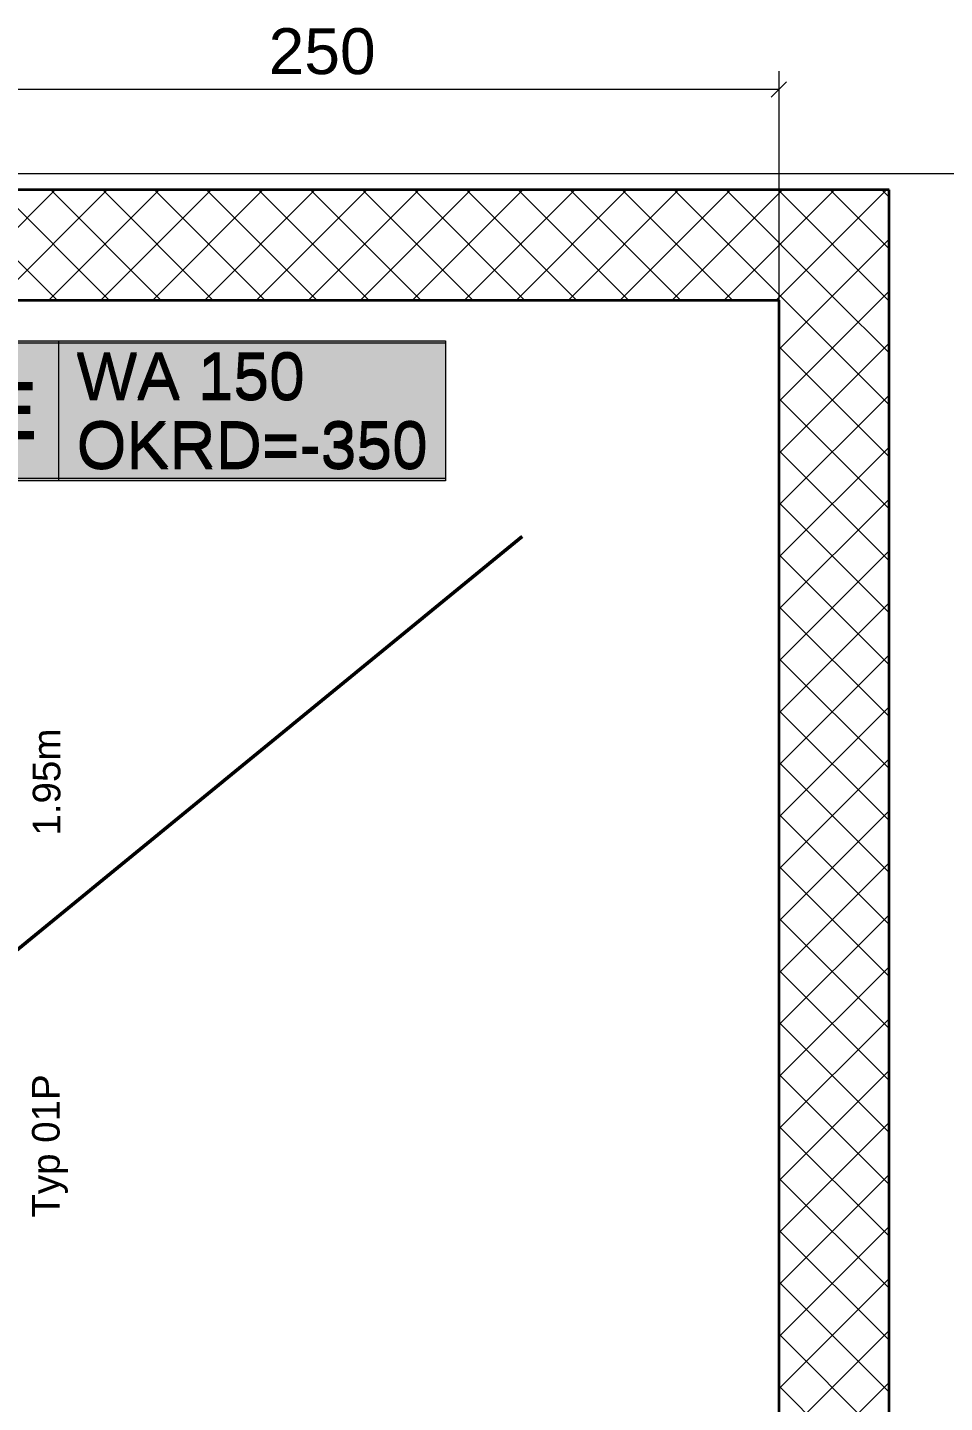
# Model space of a CAD drawing. Extents: x -1132 to 613, y -179 to 712.
# Drawn here: x 12.5 to 62.4, y 495.5 to 570.3 of the extents above; entities that cross this region are included whole.
import ezdxf
from ezdxf.lldxf.tags import DXFTag

# ---------------------------------------------------------------- set-up
doc = ezdxf.new("R2010")
doc.units = 0
doc.layers.get('0').update_dxf_attribs({"lineweight": 13})
for name, color, linetype, lineweight, true_color in [('A-DETL-____-OTLN', 5, 'Continuous', 9, 0x0000ff), ('EL01_WAN_Aussparung Wand Text', 7, 'Continuous', 13, 0x7f5f3f), ('EL01_WAN_Leuchten', 7, 'Continuous', 13, 0x0080ff), ('EL01_WAN_Leuchtentyp', 7, 'Continuous', 13, 0x0099ff), ('EL01_WAN_Verteiler', 1, 'Continuous', 13, 0xff0000), ('X_Geometrie', 3, 'Continuous', 50, 0x00ff00)]:
    doc.layers.add(name, color=color, linetype=linetype, lineweight=lineweight, true_color=true_color)
doc.layers.add('A-WALL-____-MCUT', color=7, linetype='Continuous', lineweight=35)
doc.layers.add('A-WALL-____-PATT', color=7, linetype='Continuous', lineweight=35)
doc.styles.get("Standard").update_dxf_attribs({"font": 'arial.ttf'})
tags = doc.linetypes.add('_Strichliert - Fein_', pattern=[0.15, 0.1, -0.05]).pattern_tags.tags
tags[6:7] = [DXFTag(74, 4), DXFTag(75, 0), DXFTag(340, '0'), DXFTag(46, 1.0), DXFTag(50, 0.0), DXFTag(44, 0.0), DXFTag(45, 0.0)]
tags[4:5] = [DXFTag(74, 4), DXFTag(75, 0), DXFTag(340, '0'), DXFTag(46, 1.0), DXFTag(50, 0.0), DXFTag(44, 0.0), DXFTag(45, 0.0)]

# ---------------------------------------------------------------- blocks, each defined once
blk = doc.blocks.new('Referenz-A0UNPDE96I', base_point=(-1115.886, -117.372))
at = {"layer": 'A-DETL-____-OTLN', "color": 0, "linetype": '_Strichliert - Fein_', "ltscale": 0.13}
blk.add_line((72.204, 562.359), (-1107.612, 562.359), dxfattribs=at)
at = {"layer": 'A-WALL-____-MCUT', "color": 0, "linetype": 'Continuous', "ltscale": 0.35}
for p, q in [((59.385, 561.478), (-1107.612, 561.478)), ((59.385, -113.603), (59.385, 561.478)), ((-124.215, 555.478), (53.385, 555.478)), ((53.385, 555.478), (53.385, 404.178))]:
    blk.add_line(p, q, dxfattribs=at)
at = {"layer": 'A-WALL-____-PATT', "color": 0, "linetype": 'Continuous', "lineweight": 9, "ltscale": 0.13}
for p, q in [((7.985, 555.478), (13.985, 561.478)), ((14.087, 555.478), (8.087, 561.478)), ((10.813, 555.478), (16.813, 561.478)), ((16.916, 555.478), (10.916, 561.478)), ((13.642, 555.478), (19.642, 561.478)), ((19.744, 555.478), (13.744, 561.478)), ((16.47, 555.478), (22.47, 561.478)), ((22.573, 555.478), (16.573, 561.478)), ((19.299, 555.478), (25.299, 561.478)), ((25.401, 555.478), (19.401, 561.478)), ((22.127, 555.478), (28.127, 561.478)), ((28.229, 555.478), (22.229, 561.478)), ((24.955, 555.478), (30.955, 561.478)), ((31.058, 555.478), (25.058, 561.478)), ((27.784, 555.478), (33.784, 561.478)), ((33.886, 555.478), (27.886, 561.478)), ((30.612, 555.478), (36.612, 561.478)), ((36.715, 555.478), (30.715, 561.478)), ((33.441, 555.478), (39.441, 561.478)), ((39.543, 555.478), (33.543, 561.478)), ((36.269, 555.478), (42.269, 561.478)), ((42.372, 555.478), (36.372, 561.478)), ((39.098, 555.478), (45.098, 561.478)), ((45.2, 555.478), (39.2, 561.478)), ((41.926, 555.478), (47.926, 561.478)), ((48.028, 555.478), (42.028, 561.478)), ((44.754, 555.478), (50.754, 561.478)), ((50.857, 555.478), (44.857, 561.478)), ((47.583, 555.478), (53.583, 561.478)), ((53.685, 555.478), (47.685, 561.478)), ((50.411, 555.478), (56.411, 561.478)), ((56.514, 555.478), (50.514, 561.478)), ((53.24, 555.478), (59.24, 561.478)), ((59.342, 555.478), (53.342, 561.478)), ((59.385, 558.264), (56.171, 561.478)), ((59.385, 561.092), (58.999, 561.478)), ((56.068, 555.478), (59.385, 558.795)), ((53.385, 552.795), (56.068, 555.478)), ((53.385, 549.967), (58.897, 555.478)), ((59.385, 549.778), (53.685, 555.478)), ((59.385, 552.607), (56.514, 555.478)), ((58.897, 555.478), (59.385, 555.967)), ((59.385, 555.435), (59.342, 555.478)), ((53.385, 547.139), (59.385, 553.139)), ((59.385, 546.95), (53.385, 552.95)), ((53.385, 544.31), (59.385, 550.31)), ((59.385, 544.121), (53.385, 550.121)), ((53.385, 541.482), (59.385, 547.482)), ((59.385, 541.293), (53.385, 547.293)), ((53.385, 538.653), (59.385, 544.653)), ((59.385, 538.465), (53.385, 544.465)), ((53.385, 535.825), (59.385, 541.825)), ((59.385, 535.636), (53.385, 541.636)), ((53.385, 532.996), (59.385, 538.996)), ((59.385, 532.808), (53.385, 538.808)), ((53.385, 530.168), (59.385, 536.168)), ((59.385, 529.979), (53.385, 535.979)), ((53.385, 527.34), (59.385, 533.34)), ((59.385, 527.151), (53.385, 533.151)), ((53.385, 524.511), (59.385, 530.511)), ((59.385, 524.322), (53.385, 530.322)), ((53.385, 521.683), (59.385, 527.683)), ((59.385, 521.494), (53.385, 527.494)), ((53.385, 518.854), (59.385, 524.854)), ((59.385, 518.666), (53.385, 524.666)), ((53.385, 516.026), (59.385, 522.026)), ((59.385, 515.837), (53.385, 521.837)), ((53.385, 513.197), (59.385, 519.197)), ((59.385, 513.009), (53.385, 519.009)), ((53.385, 510.369), (59.385, 516.369)), ((59.385, 510.18), (53.385, 516.18)), ((53.385, 507.541), (59.385, 513.541)), ((59.385, 507.352), (53.385, 513.352)), ((53.385, 504.712), (59.385, 510.712)), ((59.385, 504.523), (53.385, 510.523)), ((53.385, 501.884), (59.385, 507.884)), ((59.385, 501.695), (53.385, 507.695)), ((53.385, 499.055), (59.385, 505.055)), ((59.385, 498.867), (53.385, 504.867)), ((53.385, 496.227), (59.385, 502.227)), ((59.385, 496.038), (53.385, 502.038)), ((53.385, 493.398), (59.385, 499.398)), ((59.385, 493.21), (53.385, 499.21)), ((53.385, 490.57), (59.385, 496.57)), ((59.385, 490.381), (53.385, 496.381))]:
    blk.add_line(p, q, dxfattribs=at)
at = {"layer": 'X_Geometrie', "color": 0, "linetype": 'Continuous', "ltscale": 0.5}
blk.add_line((-116.978, 414.655), (39.415, 542.613), dxfattribs=at)
blk = doc.blocks.new('Durchbruch beschriften-A0UNPDEH6I', base_point=(4.887, 545.771))
at = {"color": 0, "lineweight": -2}
for p, q in [((9.062, 553.271), (4.887, 558.478)), ((9.062, 545.771), (9.062, 553.271)), ((9.062, 553.271), (35.23, 553.271)), ((14.183, 545.771), (14.183, 553.271)), ((35.23, 553.271), (35.23, 545.771)), ((35.23, 545.771), (9.062, 545.771))]:
    blk.add_line(p, q, dxfattribs=at)
at = {"color": 7, "lineweight": -2, "true_color": 0xffffff}
for points in [[(9.062, 545.771), (35.23, 545.771), (9.062, 553.271)], [(35.23, 545.771), (9.062, 553.271), (35.23, 553.271)]]:
    blk.add_solid(points, dxfattribs=at)
at = {"color": 0, "lineweight": -2, "char_height": 2.5, "attachment_point": 1}
for s, insert in [('{\\fArial; WA 150 }', (14.183, 552.646)), ('{\\fArial; OKRD=-350 }', (14.183, 548.896))]:
    blk.add_mtext(s, dxfattribs=dict(at, insert=insert))
at = {"color": 40, "lineweight": -2, "true_color": 0xffbf00, "insert": (10.225, 551.021), "char_height": 3, "attachment_point": 1}
blk.add_mtext('{\\fArial;E}', dxfattribs=at)
blk = doc.blocks.new('Bauteilbeschriftung-A0UNPE6L6I', base_point=(12.766, 526.334))
at = {"color": 0, "linetype": 'ByBlock', "lineweight": -2, "ltscale": 0.13, "insert": (12.766, 526.334), "char_height": 1.5, "attachment_point": 1, "rotation": 90}
blk.add_mtext('{\\fArial;1.95m}', dxfattribs=at)
blk = doc.blocks.new('Maß-A0UNPEOV6I', base_point=(2.974, 555.353))
at = {"color": 0, "lineweight": -2}
for p, q in [((2.974, 566.533), (3.801, 567.361)), ((3.387, 567.947), (3.387, 555.353)), ((52.974, 566.533), (53.801, 567.361)), ((53.387, 567.947), (53.387, 555.478)), ((53.387, 566.947), (3.387, 566.947))]:
    blk.add_line(p, q, dxfattribs=at)
at = {"color": 0, "lineweight": -2, "insert": (25.606, 570.28), "char_height": 2.5, "attachment_point": 1}
blk.add_mtext('{\\fArial;250}', dxfattribs=at)
blk = doc.blocks.new('Durchbruch beschriften-A0UNPFSL6I', base_point=(4.887, 545.647))
at = {"color": 0, "lineweight": -2}
for p, q in [((9.062, 553.147), (4.887, 558.353)), ((9.062, 545.647), (9.062, 553.147)), ((9.062, 553.147), (35.23, 553.147)), ((14.183, 545.647), (14.183, 553.147)), ((35.23, 553.147), (35.23, 545.647)), ((35.23, 545.647), (9.062, 545.647))]:
    blk.add_line(p, q, dxfattribs=at)
at = {"color": 7, "lineweight": -2, "true_color": 0xffffff}
for points in [[(9.062, 545.647), (35.23, 545.647), (9.062, 553.147)], [(35.23, 545.647), (9.062, 553.147), (35.23, 553.147)]]:
    blk.add_solid(points, dxfattribs=at)
at = {"color": 0, "lineweight": -2, "char_height": 2.5, "attachment_point": 1}
for s, insert in [('{\\fArial; WA 150 }', (14.183, 552.522)), ('{\\fArial; OKRD=-350 }', (14.183, 548.772))]:
    blk.add_mtext(s, dxfattribs=dict(at, insert=insert))
at = {"color": 40, "lineweight": -2, "true_color": 0xffbf00, "insert": (10.225, 550.897), "char_height": 3, "attachment_point": 1}
blk.add_mtext('{\\fArial;E}', dxfattribs=at)
blk = doc.blocks.new('MText-A0UNPGC76I', base_point=(12.726, 505.538))
at = {"color": 0, "linetype": 'ByBlock', "lineweight": -2, "ltscale": 0.13, "insert": (12.726, 505.538), "char_height": 1.5, "attachment_point": 1, "rotation": 90}
blk.add_mtext('{\\fArial;Typ 01P}', dxfattribs=at)

msp = doc.modelspace()

# ---------------------------------------------------------------- block references
at = {"color": 9, "lineweight": 25, "ltscale": 0.25, "true_color": 0xc0c0c0}
msp.add_blockref('Referenz-A0UNPDE96I', (-1115.886, -117.372), dxfattribs=at)
at = {"layer": 'EL01_WAN_Aussparung Wand Text', "linetype": 'Continuous', "ltscale": 0.13}
for name, p in [('Durchbruch beschriften-A0UNPDEH6I', (4.887, 545.771)), ('Durchbruch beschriften-A0UNPFSL6I', (4.887, 545.647))]:
    msp.add_blockref(name, p, dxfattribs=at)
at = {"layer": 'EL01_WAN_Leuchten', "ltscale": 0.13}
msp.add_blockref('Bauteilbeschriftung-A0UNPE6L6I', (12.766, 526.334), dxfattribs=at)
at = {"layer": 'EL01_WAN_Leuchtentyp', "ltscale": 0.13}
msp.add_blockref('MText-A0UNPGC76I', (12.726, 505.538), dxfattribs=at)
at = {"layer": 'EL01_WAN_Verteiler', "color": 7, "linetype": 'Continuous', "ltscale": 0.13}
msp.add_blockref('Maß-A0UNPEOV6I', (2.974, 555.353), dxfattribs=at)

doc.saveas('drawing.dxf')
